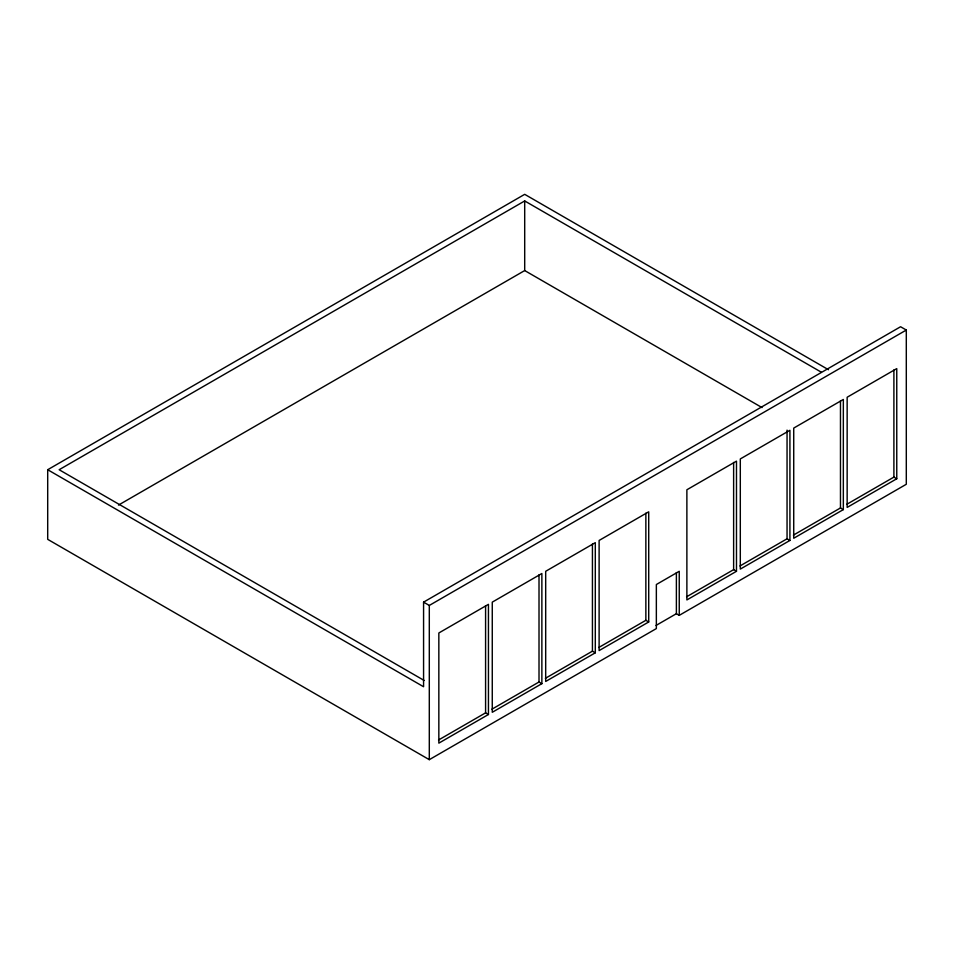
<?xml version="1.0" encoding="UTF-8"?>
<svg xmlns="http://www.w3.org/2000/svg" width="954" height="954" viewBox="0 0 954 954"><rect width="100%" height="100%" fill="white"/><g stroke="black" fill="none" stroke-linecap="round" stroke-linejoin="round"><path stroke-width="1.43" d="M656.03 625.454L676.386 613.708L679.248 615.354L679.248 571.291L656.352 584.516L656.352 628.579L429.3 759.67L47.7 539.344L47.7 469.726L524.7 194.33L828.489 369.723M821.334 372.203L524.7 200.948L59.148 469.726L424.136 680.452M118.475 505.095L524.7 270.566L762.007 407.573M47.7 469.726L423.576 686.737L423.576 602.141L900.576 326.745L906.3 330.048L906.3 484.274L679.248 615.354M423.576 602.141L429.3 605.444L906.3 330.048M438.518 740.018L485.586 712.853L488.448 714.498L488.448 604.335L438.84 632.979L438.84 743.142L488.448 714.498M491.942 709.18L539.01 682.003L541.872 683.66L541.872 573.497L492.264 602.141L492.264 712.292L541.872 683.66M545.366 678.33L592.434 651.165L595.296 652.81L595.296 542.647L545.688 571.291L545.688 681.454L595.296 652.81M598.79 647.492L645.858 620.315L648.72 621.972L648.72 511.809L599.112 540.453L599.112 650.604L648.72 621.972M686.558 596.81L733.626 569.645L736.488 571.291L736.488 461.14L686.88 489.772L686.88 599.935L736.488 571.291M739.982 565.972L787.05 538.795L789.912 540.453L789.912 430.29L740.304 458.934L740.304 569.097L789.912 540.453M793.406 535.122L840.474 507.957L843.336 509.603L843.336 399.452L793.728 428.084L793.728 538.247L843.336 509.603M846.83 504.284L893.898 477.107L896.76 478.765L896.76 368.602L847.152 397.246L847.152 507.409L896.76 478.765M893.898 369.925L893.898 477.107M840.474 400.775L840.474 507.957M787.05 430.123L787.05 538.795M733.626 462.463L733.626 569.645M676.386 572.579L676.386 613.708M645.858 513.133L645.858 620.315M592.434 543.983L592.434 651.165M539.01 574.821L539.01 682.003M524.7 200.948L524.7 270.566M485.586 605.671L485.586 712.853M429.3 605.444L429.3 759.67"/></g></svg>
